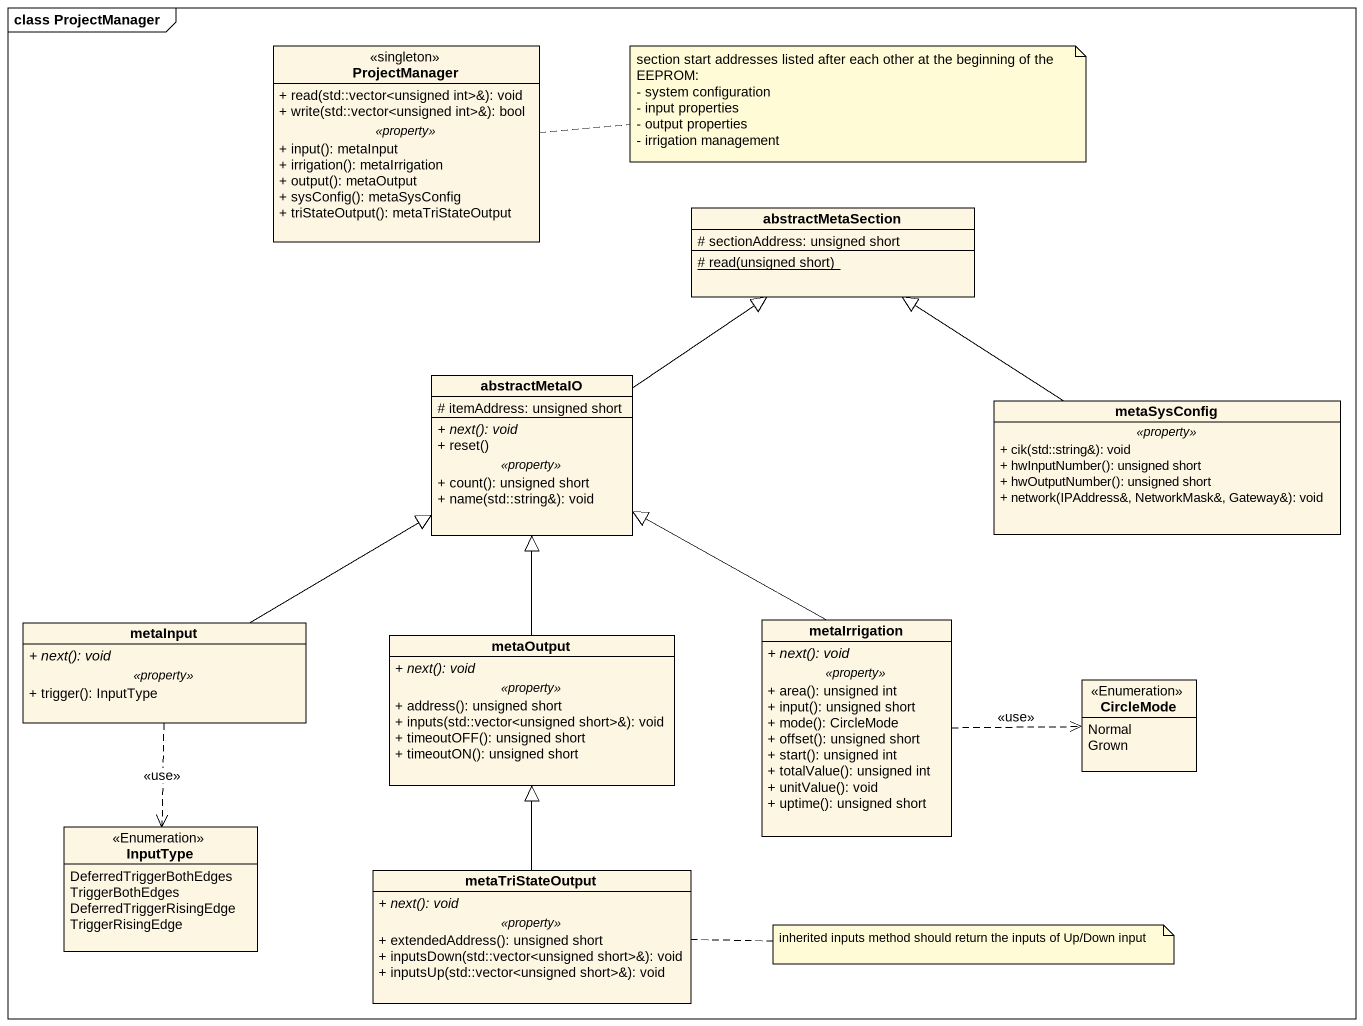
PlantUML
@startuml
mainframe class ProjectManager
hide circle
hide empty members
skinparam classAttributeIconSize 0
class ProjectManager <<singleton>> {
  + read(std::vector<unsigned int>&): void
  + write(std::vector<unsigned int>&): bool
  .. <<property>> ..
  + input(): metaInput
  + irrigation(): metaIrrigation
  + output(): metaOutput
  + sysConfig(): metaSysConfig
  + triStateOutput(): metaTriStateOutput
}
class abstractMetaSection {
  # sectionAddress: unsigned short
  {static} # read(unsigned short)
}
class abstractMetaIO {
  # itemAddress: unsigned short
  --
  {abstract} + next(): void
  + reset()
  .. <<property>> ..
  + count(): unsigned short
  + name(std::string&): void
}
class metaSysConfig {
  .. <<property>> ..
  + cik(std::string&): void
  + hwInputNumber(): unsigned short
  + hwOutputNumber(): unsigned short
  + network(IPAddress&, NetworkMask&, Gateway&): void
}
class metaInput {
  {abstract} + next(): void
  .. <<property>> ..
  + trigger(): InputType
}
class metaOutput {
  {abstract} + next(): void
  .. <<property>> ..
  + address(): unsigned short
  + inputs(std::vector<unsigned short>&): void
  + timeoutOFF(): unsigned short
  + timeoutON(): unsigned short
}
class metaIrrigation {
  {abstract} + next(): void
  .. <<property>> ..
  + area(): unsigned int
  + input(): unsigned short
  + mode(): CircleMode
  + offset(): unsigned short
  + start(): unsigned int
  + totalValue(): unsigned int
  + unitValue(): void
  + uptime(): unsigned short
}
enum CircleMode <<Enumeration>> {
  Normal
  Grown
}
enum InputType <<Enumeration>> {
  DeferredTriggerBothEdges
  TriggerBothEdges
  DeferredTriggerRisingEdge
  TriggerRisingEdge
}
class metaTriStateOutput {
  {abstract} + next(): void
  .. <<property>> ..
  + extendedAddress(): unsigned short
  + inputsDown(std::vector<unsigned short>&): void
  + inputsUp(std::vector<unsigned short>&): void
}
abstractMetaIO -up-|> abstractMetaSection
metaSysConfig -up-|> abstractMetaSection
metaInput -right-|> abstractMetaIO
metaInput ..> InputType : <<use>>
metaOutput -up-|> abstractMetaIO
metaIrrigation -up-|> abstractMetaIO
metaIrrigation .right.> CircleMode : <<use>>
metaTriStateOutput -up-|> metaOutput
note right of ProjectManager
  section start addresses listed after each other at the beginning of the EEPROM:
  - system configuration
  - input properties
  - output properties
  - irrigation management
end note
note right of metaTriStateOutput : inherited inputs method should return the inputs of Up/Down input
@enduml
